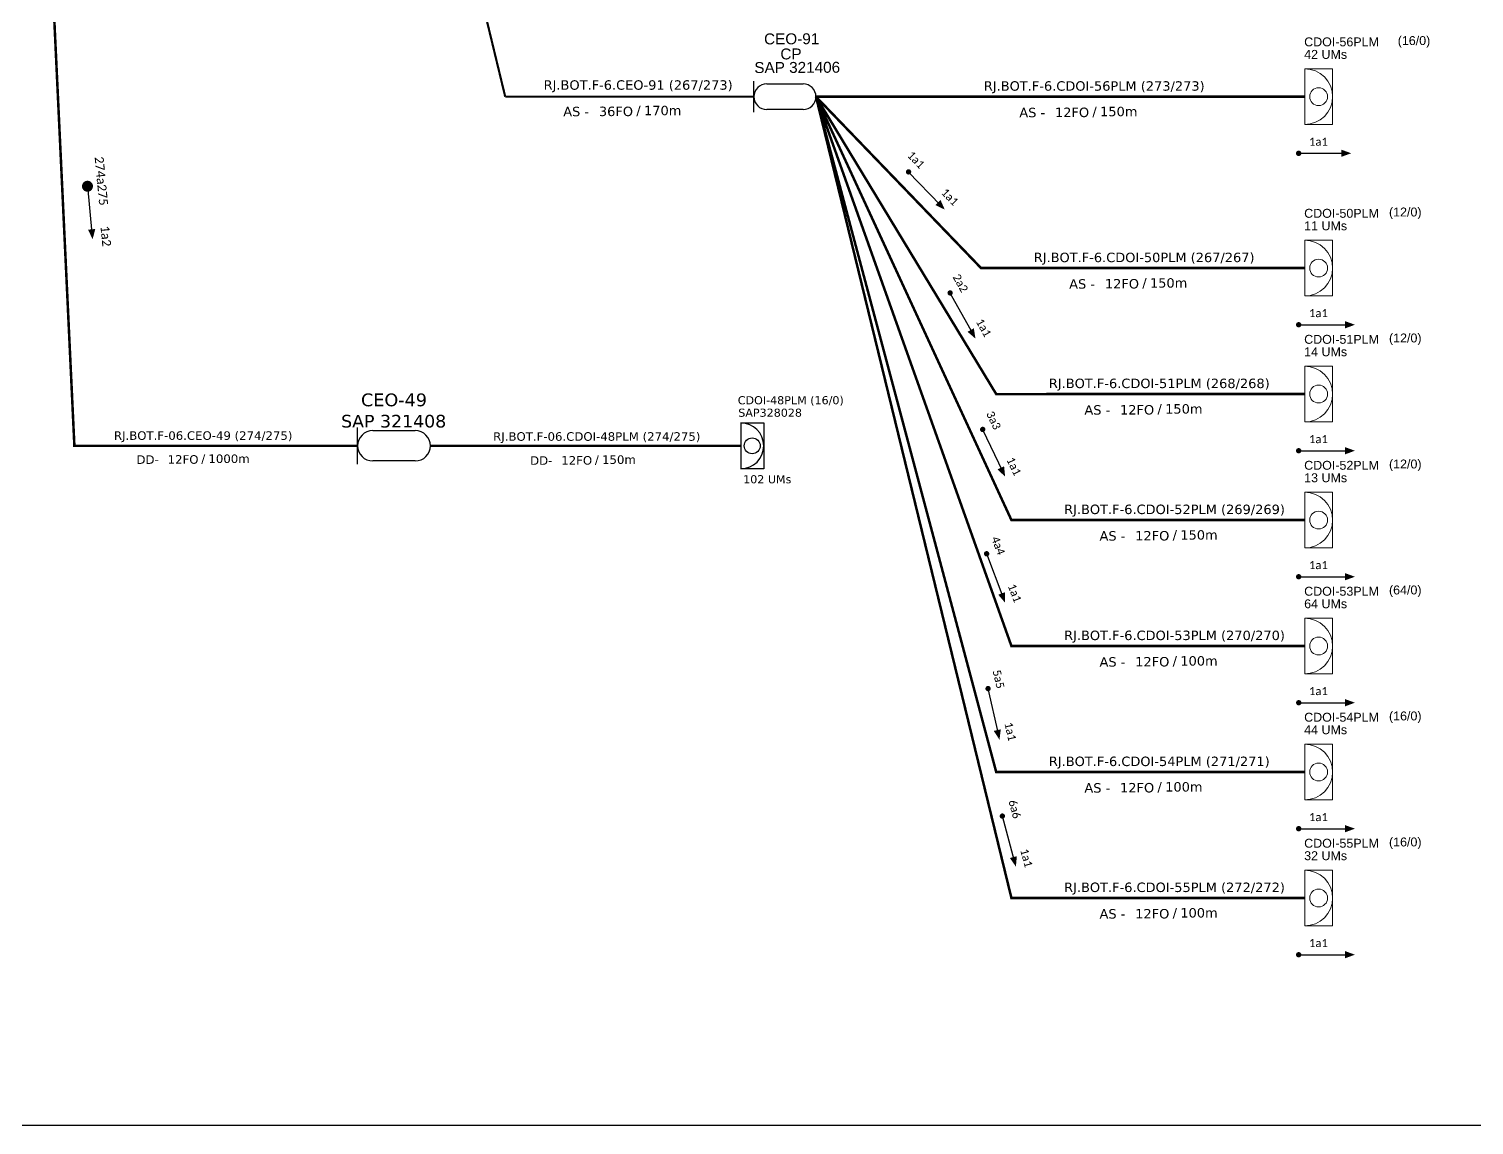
# Model space of a CAD drawing. Extents: x -95 to 749, y 705 to 1978.
# Drawn here: x 81.9 to 349.8, y 1383.5 to 1586.8 of the extents above; entities that cross this region are included whole.
import ezdxf
from ezdxf.enums import TextEntityAlignment as Align

# ---------------------------------------------------------------- set-up
doc = ezdxf.new("R2010")
doc.units = 0
for name, color, linetype, lineweight in [("20.0-LEGENDA DOS CDO'S", 1, 'Continuous', 0), ('20.1-CDO_INTERIOR', 1, 'Continuous', 0), ('40.1-ETIQUETAS', 1, 'Continuous', 20)]:
    doc.layers.add(name, color=color, linetype=linetype, lineweight=lineweight)
for name, color, linetype in [('20.4-CEOS', 1, 'Continuous'), ('20.5-CABO AÉREO', 1, 'Continuous'), ('20.5-CABO EM DUTO', 1, 'Continuous'), ('CAP a instalar', 1, 'Continuous'), ('CDOI', 1, 'Continuous'), ('SETA', 7, 'Continuous')]:
    doc.layers.add(name, color=color, linetype=linetype)
doc.styles.add('ARIAL', font='arial.ttf')
doc.styles.add('siredit', font='verdana.ttf')
doc.styles.get("Standard").update_dxf_attribs({"font": 'arial.ttf'})
doc.linetypes.add('FENCELINE1', pattern='A,0.25,-0.1,[133,ltypeshp.shx,S=0.1,R=0,X=-0.1,Y=0],-0.1,1', length=1.45)

# ---------------------------------------------------------------- blocks, each defined once
blk = doc.blocks.new('ETIQUETA_RS5F')
at = {"layer": '40.1-ETIQUETAS', "color": 0, "style": 'siredit'}
blk.add_text('/', height=1.5, dxfattribs=at).set_placement((1.58, -1.95), align=Align.MIDDLE_RIGHT)
for tag, p in [('ETIQUETA_R_PRIMARIA', (1.21, 4.1)), ('ETIQUETA_R_SECUNDARIA', (1.21, 2.1)), ('F_ATIVAS/F_MORTAS', (1.14, -4.24))]:
    blk.add_attdef(tag, text='', height=1.5, dxfattribs=at).set_placement(p, align=Align.MIDDLE_CENTER)
for tag, p in [('TIPO_CABO', (-6.58, -2.12)), ('CAP_CABO', (0.4, -2.09))]:
    blk.add_attdef(tag, text='', height=1.5, dxfattribs=at).set_placement(p, align=Align.MIDDLE_RIGHT)
blk.add_attdef('METROS', text='', height=1.5, dxfattribs=at).set_placement((2.14, -1.95), align=Align.MIDDLE_LEFT)
for tag, p in [('FUSÃO_1', (0.85, -8.39)), ('FUSÃO_2', (0.85, -10.6)), ('FUSÃO_3', (0.85, -12.93)), ('FUSÃO_4', (0.85, -15.14)), ('FUSÃO_5', (0.85, -17.16))]:
    blk.add_attdef(tag, text='', height=1.5, dxfattribs=at).set_placement(p, align=Align.CENTER)
blk = doc.blocks.new('CDOI_INT')
at = {"layer": '20.1-CDO_INTERIOR', "color": 0, "lineweight": 18}
blk.add_lwpolyline([(4.25, -4.25), (4.25, 4.25), (0, 4.25), (0, -4.25)], close=True, dxfattribs=at)
blk.add_circle((2.12, 0), 1.36, dxfattribs=at)
blk.add_arc((0, 0), 4.25, 270, 90, dxfattribs=at)
at = {"layer": "20.0-LEGENDA DOS CDO'S", "color": 0, "style": 'ARIAL'}
for tag, p in [('CDO_N', (-0.08, 10.38)), ('SPLITER_1', (21.18, 10.38)), ('SURVEY', (-0.08, 8.2)), ('SPLITER_2', (21.19, 8.68)), ('SAP', (-0.08, 6.23)), ('1:XX', (5.94, -2.22)), ('UMS', (5.94, -4.24))]:
    blk.add_attdef(tag, p, '', height=1.36, dxfattribs=at)
blk.add_attdef('FIBRAS_UTILIZADAS', text='', height=1.36, dxfattribs=at).set_placement((15.34, 10.38), align=Align.CENTER)

msp = doc.modelspace()

# ---------------------------------------------------------------- hatches: boundary and pattern name
for points in [[(317.77, 1563.73, 1), (316.77, 1563.73, 1)], [(245.38, 1560.03, 1), (244.52, 1560.54, 1)], [(253.01, 1537.49, 1), (252.31, 1538.2, 1)], [(317.77, 1531.94, 1), (316.77, 1531.94, 1)], [(259.02, 1512.15, 1), (258.37, 1512.91, 1)], [(317.77, 1508.58, 1), (316.77, 1508.58, 1)], [(259.72, 1489.07, 1), (259.13, 1489.88, 1)], [(317.77, 1485.21, 1), (316.77, 1485.21, 1)], [(260.03, 1464.1, 1), (259.35, 1464.83, 1)], [(317.78, 1461.85, 1), (316.78, 1461.85, 1)], [(262.59, 1440.39, 1), (262.09, 1441.26, 1)], [(317.77, 1438.49, 1), (316.77, 1438.49, 1)], [(317.77, 1415.12, 1), (316.77, 1415.12, 1)]]:
    msp.add_hatch(color=256).paths.add_polyline_path(points)

# ---------------------------------------------------------------- linework, layer by layer
msp.add_lwpolyline([(-94.74, 1383.52), (743.82, 1383.52), (743.82, 1977.52), (-94.74, 1977.52), (-94.74, 1383.52)])
at = {"color": 7, "const_width": 1.02}
msp.add_lwpolyline([(92.69, 1558.13, 1), (92.79, 1557.12, 1)], format="xyb", close=True, dxfattribs=at)
at = {"layer": '20.4-CEOS', "color": 7}
for p, q in [((218.68, 1576.62), (225.39, 1576.62)), ((225.39, 1571.83), (218.68, 1571.83)), ((145.62, 1512.3), (153.49, 1512.3)), ((153.49, 1506.69), (145.62, 1506.69))]:
    msp.add_line(p, q, dxfattribs=at)
for points in [[(216.29, 1571.34), (216.29, 1577.11)], [(142.81, 1506.11), (142.81, 1512.88)]]:
    msp.add_lwpolyline(points, dxfattribs=at)
for centre, radius, start, end in [((218.68, 1574.23), 2.39, 90, 270), ((225.39, 1574.23), 2.39, 270, 90), ((145.62, 1509.49), 2.81, 90, 270), ((153.49, 1509.49), 2.81, 270, 90)]:
    msp.add_arc(centre, radius, start, end, dxfattribs=at)
at = {"layer": '20.5-CABO AÉREO', "color": 7, "ltscale": 8, "const_width": 0.469}
for points in [[(80.88, 1709.6), (90.31, 1509.49), (142.81, 1509.49)], [(156.29, 1509.49), (213.85, 1509.49)]]:
    msp.add_lwpolyline(points, dxfattribs=at)
at = {"layer": '20.5-CABO EM DUTO', "color": 7, "ltscale": 8, "const_width": 0.4}
for points in [[(148.33, 1664.6), (170.18, 1574.23)], [(170.18, 1574.23), (216.29, 1574.23)]]:
    msp.add_lwpolyline(points, dxfattribs=at)
at = {"layer": 'CAP a instalar', "color": 8, "ltscale": 7, "const_width": 0.467}
for points in [[(318.39, 1574.24), (227.79, 1574.23), (227.79, 1574.23)], [(318.39, 1519.09), (261.2, 1519.08), (227.79, 1574.23)], [(318.39, 1495.72), (264.02, 1495.72), (227.79, 1574.23)], [(318.39, 1472.36), (264.02, 1472.36), (227.79, 1574.23)], [(318.39, 1449), (261.2, 1448.99), (227.79, 1574.23)], [(318.39, 1425.63), (264.02, 1425.63), (227.79, 1574.23)]]:
    msp.add_lwpolyline(points, dxfattribs=at)
at = {"layer": 'CAP a instalar', "color": 7, "ltscale": 7, "const_width": 0.467}
msp.add_lwpolyline([(318.39, 1542.45), (258.39, 1542.45), (227.79, 1574.23)], dxfattribs=at)
at = {"layer": 'CDOI', "color": 7}
for p, q in [((213.85, 1513.74), (218.1, 1513.74)), ((218.1, 1513.74), (218.1, 1505.24)), ((218.1, 1505.24), (213.85, 1505.24))]:
    msp.add_line(p, q, dxfattribs=at)
msp.add_lwpolyline([(213.85, 1513.74), (213.85, 1505.24)], dxfattribs=at)
msp.add_circle((215.97, 1509.49), 1.47, dxfattribs=at)
msp.add_arc((213.85, 1509.49), 4.25, 270.0276, 90.0276, dxfattribs=at)
at = {"layer": 'SETA'}
for points in [[(317.27, 1563.73), (325.87, 1563.73)], [(244.89, 1560.28), (250.87, 1554.1)], [(252.61, 1537.85), (256.8, 1530.35)], [(317.27, 1531.94), (325.87, 1531.94)], [(258.64, 1512.54), (262.35, 1504.78)], [(317.27, 1508.58), (325.87, 1508.58)], [(259.37, 1489.49), (262.43, 1481.46)], [(317.27, 1485.21), (325.87, 1485.21)], [(259.63, 1464.47), (261.54, 1456.09)], [(317.28, 1461.85), (325.87, 1461.85)], [(262.29, 1440.85), (264.54, 1432.55)], [(317.27, 1438.49), (325.87, 1438.49)], [(317.27, 1415.12), (325.87, 1415.12)]]:
    msp.add_lwpolyline(points, dxfattribs=at)
at = {"layer": 'SETA', "color": 7}
msp.add_lwpolyline([(92.74, 1557.63), (93.56, 1548.94)], dxfattribs=at)
at = {"layer": 'SETA'}
for points in [[(325.18, 1564.41), (327.01, 1563.74), (325.18, 1563.08)], [(250.88, 1555.07), (251.67, 1553.29), (249.92, 1554.14)], [(325.87, 1532.61), (327.7, 1531.94), (325.87, 1531.27)], [(257.05, 1531.28), (257.36, 1529.36), (255.89, 1530.63)], [(325.87, 1509.24), (327.7, 1508.58), (325.87, 1507.91)], [(262.66, 1505.7), (262.85, 1503.76), (261.46, 1505.12)], [(325.87, 1485.88), (327.7, 1485.21), (325.87, 1484.55)], [(262.82, 1482.34), (262.85, 1480.39), (261.58, 1481.87)], [(325.87, 1462.52), (327.7, 1461.85), (325.87, 1461.18)], [(262.05, 1456.92), (261.81, 1454.98), (260.75, 1456.62)], [(325.87, 1439.15), (327.7, 1438.49), (325.87, 1437.82)], [(265.02, 1433.39), (264.85, 1431.45), (263.73, 1433.05)], [(325.87, 1415.79), (327.7, 1415.12), (325.87, 1414.46)]]:
    msp.add_solid(points, dxfattribs=at)
at = {"layer": 'SETA', "color": 7}
msp.add_solid([(94.18, 1549.7), (93.69, 1547.79), (92.84, 1549.57)], dxfattribs=at)

# ---------------------------------------------------------------- block references
at = {"layer": '40.1-ETIQUETAS', "color": 7}
ref = msp.add_blockref('ETIQUETA_RS5F', (112.9, 1509.17), dxfattribs=dict(at, xscale=1.055257979856833, yscale=1.055257979856833, zscale=1.055257979856833))
ref.add_attrib('ETIQUETA_R_SECUNDARIA', 'RJ.BOT.F-06.CEO-49 (274/275)', dxfattribs={"color": 0, "height": 1.5829, "style": 'siredit'}).set_placement((114.18, 1511.39), align=Align.MIDDLE_CENTER)
ref.add_attrib('TIPO_CABO', 'DD-', dxfattribs={"color": 0, "height": 1.583, "style": 'siredit'}).set_placement((105.95, 1506.93), align=Align.MIDDLE_RIGHT)
ref.add_attrib('CAP_CABO', '12FO', dxfattribs={"color": 0, "height": 1.583, "style": 'siredit'}).set_placement((113.32, 1506.96), align=Align.MIDDLE_RIGHT)
ref.add_attrib('METROS', '1000m', dxfattribs={"color": 0, "height": 1.583, "style": 'siredit'}).set_placement((115.16, 1507.1), align=Align.MIDDLE_LEFT)
ref = msp.add_blockref('ETIQUETA_RS5F', (185.87, 1509), dxfattribs=dict(at, xscale=1.055257979856833, yscale=1.055257979856833, zscale=1.055257979856833))
ref.add_attrib('ETIQUETA_R_SECUNDARIA', 'RJ.BOT.F-06.CDOI-48PLM (274/275)', dxfattribs={"color": 0, "height": 1.5829, "style": 'siredit'}).set_placement((187.15, 1511.22), align=Align.MIDDLE_CENTER)
ref.add_attrib('TIPO_CABO', 'DD-', dxfattribs={"color": 0, "height": 1.583, "style": 'siredit'}).set_placement((178.92, 1506.76), align=Align.MIDDLE_RIGHT)
ref.add_attrib('CAP_CABO', '12FO', dxfattribs={"color": 0, "height": 1.583, "style": 'siredit'}).set_placement((186.29, 1506.79), align=Align.MIDDLE_RIGHT)
ref.add_attrib('METROS', '150m', dxfattribs={"color": 0, "height": 1.583, "style": 'siredit'}).set_placement((188.13, 1506.93), align=Align.MIDDLE_LEFT)
at = {"layer": 'CAP a instalar', "color": 8, "ltscale": 7}
ref = msp.add_blockref('CDOI_INT', (318.39, 1574.24), dxfattribs=dict(at, xscale=1.21541625498503, yscale=1.21541625498503, zscale=1.21541625498503))
ref.add_attrib('CDO_N', 'CDOI-56PLM', (318.29, 1583.57), dxfattribs={"layer": "20.0-LEGENDA DOS CDO'S", "color": 0, "height": 1.653, "style": 'ARIAL'})
ref.add_attrib('FIBRAS_UTILIZADAS', '(16/0)', dxfattribs={"layer": "20.0-LEGENDA DOS CDO'S", "color": 0, "height": 1.653, "style": 'ARIAL'}).set_placement((338.65, 1583.81), align=Align.CENTER)
ref.add_attrib('SURVEY', '42 UMs', (318.29, 1581.25), dxfattribs={"layer": "20.0-LEGENDA DOS CDO'S", "color": 0, "height": 1.653, "style": 'ARIAL'})
at = {"layer": 'CAP a instalar', "color": 7, "linetype": 'FENCELINE1', "ltscale": 7}
ref = msp.add_blockref('ETIQUETA_RS5F', (193.44, 1573.95), dxfattribs=dict(at, xscale=1.166399984998861, yscale=1.166399984998861, zscale=1.166399984998861))
ref.add_attrib('ETIQUETA_R_SECUNDARIA', 'RJ.BOT.F-6.CEO-91 (267/273)', dxfattribs={"layer": '40.1-ETIQUETAS', "color": 0, "height": 1.7496, "style": 'siredit'}).set_placement((194.82, 1576.4), align=Align.MIDDLE_CENTER)
ref.add_attrib('TIPO_CABO', 'AS -', dxfattribs={"layer": '40.1-ETIQUETAS', "color": 0, "height": 1.75, "style": 'siredit'}).set_placement((185.73, 1571.48), align=Align.MIDDLE_RIGHT)
ref.add_attrib('CAP_CABO', '36FO', dxfattribs={"layer": '40.1-ETIQUETAS', "color": 0, "height": 1.75, "style": 'siredit'}).set_placement((193.87, 1571.51), align=Align.MIDDLE_RIGHT)
ref.add_attrib('METROS', '170m', dxfattribs={"layer": '40.1-ETIQUETAS', "color": 0, "height": 1.75, "style": 'siredit'}).set_placement((195.91, 1571.67), align=Align.MIDDLE_LEFT)
at = {"layer": 'CAP a instalar', "color": 8, "ltscale": 7}
ref = msp.add_blockref('ETIQUETA_RS5F', (277.99, 1573.77), dxfattribs=dict(at, xscale=1.166399955749512, yscale=1.166399955749512, zscale=1.166399984999999))
ref.add_attrib('ETIQUETA_R_SECUNDARIA', 'RJ.BOT.F-6.CDOI-56PLM (273/273)', dxfattribs={"layer": '40.1-ETIQUETAS', "color": 0, "height": 1.7496, "style": 'siredit'}).set_placement((279.37, 1576.22), align=Align.MIDDLE_CENTER)
ref.add_attrib('TIPO_CABO', 'AS -', dxfattribs={"layer": '40.1-ETIQUETAS', "color": 0, "height": 1.75, "style": 'siredit'}).set_placement((270.28, 1571.3), align=Align.MIDDLE_RIGHT)
ref.add_attrib('CAP_CABO', '12FO', dxfattribs={"layer": '40.1-ETIQUETAS', "color": 0, "height": 1.75, "style": 'siredit'}).set_placement((278.42, 1571.33), align=Align.MIDDLE_RIGHT)
ref.add_attrib('METROS', '150m', dxfattribs={"layer": '40.1-ETIQUETAS', "color": 0, "height": 1.75, "style": 'siredit'}).set_placement((280.46, 1571.49), align=Align.MIDDLE_LEFT)
at = {"layer": 'CAP a instalar', "color": 7, "ltscale": 7}
ref = msp.add_blockref('CDOI_INT', (318.39, 1542.45), dxfattribs=dict(at, xscale=1.21541625498503, yscale=1.21541625498503, zscale=1.21541625498503))
ref.add_attrib('CDO_N', 'CDOI-50PLM', (318.29, 1551.78), dxfattribs={"layer": "20.0-LEGENDA DOS CDO'S", "color": 0, "height": 1.653, "style": 'ARIAL'})
ref.add_attrib('FIBRAS_UTILIZADAS', '(12/0)', dxfattribs={"layer": "20.0-LEGENDA DOS CDO'S", "color": 0, "height": 1.653, "style": 'ARIAL'}).set_placement((337.03, 1552.02), align=Align.CENTER)
ref.add_attrib('SURVEY', '11 UMs', (318.29, 1549.46), dxfattribs={"layer": "20.0-LEGENDA DOS CDO'S", "color": 0, "height": 1.653, "style": 'ARIAL'})
ref = msp.add_blockref('ETIQUETA_RS5F', (287.24, 1541.98), dxfattribs=dict(at, xscale=1.166399955749512, yscale=1.166399955749512, zscale=1.166399984999999))
ref.add_attrib('ETIQUETA_R_SECUNDARIA', 'RJ.BOT.F-6.CDOI-50PLM (267/267)', dxfattribs={"layer": '40.1-ETIQUETAS', "color": 0, "height": 1.7496, "style": 'siredit'}).set_placement((288.62, 1544.43), align=Align.MIDDLE_CENTER)
ref.add_attrib('TIPO_CABO', 'AS -', dxfattribs={"layer": '40.1-ETIQUETAS', "color": 0, "height": 1.75, "style": 'siredit'}).set_placement((279.52, 1539.51), align=Align.MIDDLE_RIGHT)
ref.add_attrib('CAP_CABO', '12FO', dxfattribs={"layer": '40.1-ETIQUETAS', "color": 0, "height": 1.75, "style": 'siredit'}).set_placement((287.67, 1539.54), align=Align.MIDDLE_RIGHT)
ref.add_attrib('METROS', '150m', dxfattribs={"layer": '40.1-ETIQUETAS', "color": 0, "height": 1.75, "style": 'siredit'}).set_placement((289.7, 1539.7), align=Align.MIDDLE_LEFT)
at = {"layer": 'CAP a instalar', "color": 8, "ltscale": 7}
ref = msp.add_blockref('CDOI_INT', (318.39, 1519.09), dxfattribs=dict(at, xscale=1.21541625498503, yscale=1.21541625498503, zscale=1.21541625498503))
ref.add_attrib('CDO_N', 'CDOI-51PLM', (318.29, 1528.41), dxfattribs={"layer": "20.0-LEGENDA DOS CDO'S", "color": 0, "height": 1.653, "style": 'ARIAL'})
ref.add_attrib('FIBRAS_UTILIZADAS', '(12/0)', dxfattribs={"layer": "20.0-LEGENDA DOS CDO'S", "color": 0, "height": 1.653, "style": 'ARIAL'}).set_placement((337.03, 1528.66), align=Align.CENTER)
ref.add_attrib('SURVEY', '14 UMs', (318.29, 1526.1), dxfattribs={"layer": "20.0-LEGENDA DOS CDO'S", "color": 0, "height": 1.653, "style": 'ARIAL'})
ref = msp.add_blockref('ETIQUETA_RS5F', (290.05, 1518.62), dxfattribs=dict(at, xscale=1.166399955749512, yscale=1.166399955749512, zscale=1.166399984999999))
ref.add_attrib('ETIQUETA_R_SECUNDARIA', 'RJ.BOT.F-6.CDOI-51PLM (268/268)', dxfattribs={"layer": '40.1-ETIQUETAS', "color": 0, "height": 1.7496, "style": 'siredit'}).set_placement((291.43, 1521.07), align=Align.MIDDLE_CENTER)
ref.add_attrib('TIPO_CABO', 'AS -', dxfattribs={"layer": '40.1-ETIQUETAS', "color": 0, "height": 1.75, "style": 'siredit'}).set_placement((282.34, 1516.15), align=Align.MIDDLE_RIGHT)
ref.add_attrib('CAP_CABO', '12FO', dxfattribs={"layer": '40.1-ETIQUETAS', "color": 0, "height": 1.75, "style": 'siredit'}).set_placement((290.48, 1516.17), align=Align.MIDDLE_RIGHT)
ref.add_attrib('METROS', '150m', dxfattribs={"layer": '40.1-ETIQUETAS', "color": 0, "height": 1.75, "style": 'siredit'}).set_placement((292.52, 1516.34), align=Align.MIDDLE_LEFT)
ref = msp.add_blockref('CDOI_INT', (318.39, 1495.72), dxfattribs=dict(at, xscale=1.21541625498503, yscale=1.21541625498503, zscale=1.21541625498503))
ref.add_attrib('CDO_N', 'CDOI-52PLM', (318.29, 1505.05), dxfattribs={"layer": "20.0-LEGENDA DOS CDO'S", "color": 0, "height": 1.653, "style": 'ARIAL'})
ref.add_attrib('FIBRAS_UTILIZADAS', '(12/0)', dxfattribs={"layer": "20.0-LEGENDA DOS CDO'S", "color": 0, "height": 1.653, "style": 'ARIAL'}).set_placement((337.03, 1505.29), align=Align.CENTER)
ref.add_attrib('SURVEY', '13 UMs', (318.29, 1502.74), dxfattribs={"layer": "20.0-LEGENDA DOS CDO'S", "color": 0, "height": 1.653, "style": 'ARIAL'})
ref = msp.add_blockref('ETIQUETA_RS5F', (292.87, 1495.25), dxfattribs=dict(at, xscale=1.166399955749512, yscale=1.166399955749512, zscale=1.166399984999999))
ref.add_attrib('ETIQUETA_R_SECUNDARIA', 'RJ.BOT.F-6.CDOI-52PLM (269/269)', dxfattribs={"layer": '40.1-ETIQUETAS', "color": 0, "height": 1.7496, "style": 'siredit'}).set_placement((294.25, 1497.71), align=Align.MIDDLE_CENTER)
ref.add_attrib('TIPO_CABO', 'AS -', dxfattribs={"layer": '40.1-ETIQUETAS', "color": 0, "height": 1.75, "style": 'siredit'}).set_placement((285.15, 1492.79), align=Align.MIDDLE_RIGHT)
ref.add_attrib('CAP_CABO', '12FO', dxfattribs={"layer": '40.1-ETIQUETAS', "color": 0, "height": 1.75, "style": 'siredit'}).set_placement((293.29, 1492.81), align=Align.MIDDLE_RIGHT)
ref.add_attrib('METROS', '150m', dxfattribs={"layer": '40.1-ETIQUETAS', "color": 0, "height": 1.75, "style": 'siredit'}).set_placement((295.33, 1492.97), align=Align.MIDDLE_LEFT)
ref = msp.add_blockref('CDOI_INT', (318.39, 1472.36), dxfattribs=dict(at, xscale=1.21541625498503, yscale=1.21541625498503, zscale=1.21541625498503))
ref.add_attrib('CDO_N', 'CDOI-53PLM', (318.29, 1481.69), dxfattribs={"layer": "20.0-LEGENDA DOS CDO'S", "color": 0, "height": 1.653, "style": 'ARIAL'})
ref.add_attrib('FIBRAS_UTILIZADAS', '(64/0)', dxfattribs={"layer": "20.0-LEGENDA DOS CDO'S", "color": 0, "height": 1.653, "style": 'ARIAL'}).set_placement((337.03, 1481.93), align=Align.CENTER)
ref.add_attrib('SURVEY', '64 UMs', (318.29, 1479.37), dxfattribs={"layer": "20.0-LEGENDA DOS CDO'S", "color": 0, "height": 1.653, "style": 'ARIAL'})
ref = msp.add_blockref('ETIQUETA_RS5F', (292.87, 1471.89), dxfattribs=dict(at, xscale=1.166399955749512, yscale=1.166399955749512, zscale=1.166399984999999))
ref.add_attrib('ETIQUETA_R_SECUNDARIA', 'RJ.BOT.F-6.CDOI-53PLM (270/270)', dxfattribs={"layer": '40.1-ETIQUETAS', "color": 0, "height": 1.7496, "style": 'siredit'}).set_placement((294.25, 1474.34), align=Align.MIDDLE_CENTER)
ref.add_attrib('TIPO_CABO', 'AS -', dxfattribs={"layer": '40.1-ETIQUETAS', "color": 0, "height": 1.75, "style": 'siredit'}).set_placement((285.15, 1469.42), align=Align.MIDDLE_RIGHT)
ref.add_attrib('CAP_CABO', '12FO', dxfattribs={"layer": '40.1-ETIQUETAS', "color": 0, "height": 1.75, "style": 'siredit'}).set_placement((293.29, 1469.45), align=Align.MIDDLE_RIGHT)
ref.add_attrib('METROS', '100m', dxfattribs={"layer": '40.1-ETIQUETAS', "color": 0, "height": 1.75, "style": 'siredit'}).set_placement((295.33, 1469.61), align=Align.MIDDLE_LEFT)
ref = msp.add_blockref('CDOI_INT', (318.39, 1449), dxfattribs=dict(at, xscale=1.21541625498503, yscale=1.21541625498503, zscale=1.21541625498503))
ref.add_attrib('CDO_N', 'CDOI-54PLM', (318.29, 1458.33), dxfattribs={"layer": "20.0-LEGENDA DOS CDO'S", "color": 0, "height": 1.653, "style": 'ARIAL'})
ref.add_attrib('FIBRAS_UTILIZADAS', '(16/0)', dxfattribs={"layer": "20.0-LEGENDA DOS CDO'S", "color": 0, "height": 1.653, "style": 'ARIAL'}).set_placement((337.03, 1458.57), align=Align.CENTER)
ref.add_attrib('SURVEY', '44 UMs', (318.29, 1456.01), dxfattribs={"layer": "20.0-LEGENDA DOS CDO'S", "color": 0, "height": 1.653, "style": 'ARIAL'})
ref = msp.add_blockref('ETIQUETA_RS5F', (290.05, 1448.53), dxfattribs=dict(at, xscale=1.166399955749512, yscale=1.166399955749512, zscale=1.166399984999999))
ref.add_attrib('ETIQUETA_R_SECUNDARIA', 'RJ.BOT.F-6.CDOI-54PLM (271/271)', dxfattribs={"layer": '40.1-ETIQUETAS', "color": 0, "height": 1.7496, "style": 'siredit'}).set_placement((291.43, 1450.98), align=Align.MIDDLE_CENTER)
ref.add_attrib('TIPO_CABO', 'AS -', dxfattribs={"layer": '40.1-ETIQUETAS', "color": 0, "height": 1.75, "style": 'siredit'}).set_placement((282.34, 1446.06), align=Align.MIDDLE_RIGHT)
ref.add_attrib('CAP_CABO', '12FO', dxfattribs={"layer": '40.1-ETIQUETAS', "color": 0, "height": 1.75, "style": 'siredit'}).set_placement((290.48, 1446.09), align=Align.MIDDLE_RIGHT)
ref.add_attrib('METROS', '100m', dxfattribs={"layer": '40.1-ETIQUETAS', "color": 0, "height": 1.75, "style": 'siredit'}).set_placement((292.52, 1446.25), align=Align.MIDDLE_LEFT)
ref = msp.add_blockref('CDOI_INT', (318.39, 1425.63), dxfattribs=dict(at, xscale=1.21541625498503, yscale=1.21541625498503, zscale=1.21541625498503))
ref.add_attrib('CDO_N', 'CDOI-55PLM', (318.29, 1434.96), dxfattribs={"layer": "20.0-LEGENDA DOS CDO'S", "color": 0, "height": 1.653, "style": 'ARIAL'})
ref.add_attrib('FIBRAS_UTILIZADAS', '(16/0)', dxfattribs={"layer": "20.0-LEGENDA DOS CDO'S", "color": 0, "height": 1.653, "style": 'ARIAL'}).set_placement((337.03, 1435.2), align=Align.CENTER)
ref.add_attrib('SURVEY', '32 UMs', (318.29, 1432.65), dxfattribs={"layer": "20.0-LEGENDA DOS CDO'S", "color": 0, "height": 1.653, "style": 'ARIAL'})
ref = msp.add_blockref('ETIQUETA_RS5F', (292.87, 1425.16), dxfattribs=dict(at, xscale=1.166399955749512, yscale=1.166399955749512, zscale=1.166399984999999))
ref.add_attrib('ETIQUETA_R_SECUNDARIA', 'RJ.BOT.F-6.CDOI-55PLM (272/272)', dxfattribs={"layer": '40.1-ETIQUETAS', "color": 0, "height": 1.7496, "style": 'siredit'}).set_placement((294.25, 1427.62), align=Align.MIDDLE_CENTER)
ref.add_attrib('TIPO_CABO', 'AS -', dxfattribs={"layer": '40.1-ETIQUETAS', "color": 0, "height": 1.75, "style": 'siredit'}).set_placement((285.15, 1422.7), align=Align.MIDDLE_RIGHT)
ref.add_attrib('CAP_CABO', '12FO', dxfattribs={"layer": '40.1-ETIQUETAS', "color": 0, "height": 1.75, "style": 'siredit'}).set_placement((293.29, 1422.72), align=Align.MIDDLE_RIGHT)
ref.add_attrib('METROS', '100m', dxfattribs={"layer": '40.1-ETIQUETAS', "color": 0, "height": 1.75, "style": 'siredit'}).set_placement((295.33, 1422.89), align=Align.MIDDLE_LEFT)

# ---------------------------------------------------------------- texts
at = {"color": 1, "char_height": 1.5, "width": 25.3588, "attachment_point": 5}
for insert in [(320.93, 1565.88), (320.93, 1534.09), (320.93, 1510.73), (320.93, 1487.37), (320.93, 1464), (320.93, 1440.64), (320.93, 1417.28)]:
    msp.add_mtext('{\\fCalibri|b0|i0|c0|p34;\\C7;1a1}', dxfattribs=dict(at, insert=insert))
for s, insert, rotation in [('{\\fCalibri|b0|i0|c0|p34;\\C7;1a1}', (246.33, 1562.52), 314.039), ('{\\fCalibri|b0|i0|c0|p34;\\C7;1a1}', (252.61, 1555.63), 314.039), ('{\\fCalibri|b0|i0|c0|p34;\\C7;2a2}', (254.57, 1539.65), 299.1632), ('{\\fCalibri|b0|i0|c0|p34;\\C7;1a1}', (258.87, 1531.38), 299.1632), ('{\\fCalibri|b0|i0|c0|p34;\\C7;3a3}', (260.72, 1514.21), 295.5389), ('{\\fCalibri|b0|i0|c0|p34;\\C7;1a1}', (264.48, 1505.68), 295.5389), ('{\\fCalibri|b0|i0|c0|p34;\\C7;4a4}', (261.57, 1490.98), 290.8723), ('{\\fCalibri|b0|i0|c0|p34;\\C7;1a1}', (264.63, 1482.18), 290.8723), ('{\\fCalibri|b0|i0|c0|p34;\\C7;5a5}', (261.64, 1466.22), 282.8405), ('{\\fCalibri|b0|i0|c0|p34;\\C7;1a1}', (263.82, 1456.5), 282.8405), ('{\\fCalibri|b0|i0|c0|p34;\\C7;6a6}', (264.63, 1442.11), 285.204), ('{\\fCalibri|b0|i0|c0|p34;\\C7;1a1}', (266.8, 1433.05), 285.204)]:
    msp.add_mtext(s, dxfattribs=dict(at, insert=insert, rotation=rotation))
at = {"layer": '20.4-CEOS', "color": 7, "style": 'ARIAL'}
for s, p in [('CEO-91', (218.17, 1583.93)), ('SAP 321406', (216.36, 1578.62)), ('CP', (221.19, 1581.14))]:
    msp.add_text(s, height=2.028, rotation=0.2265, dxfattribs=at).set_placement(p)
at = {"layer": '20.4-CEOS', "color": 7, "style": 'siredit'}
for s, height, p in [('CEO-49', 2.377, (149.56, 1518.01)), ('SAP 321408', 2.345, (149.5, 1514.06))]:
    msp.add_text(s, height=height, dxfattribs=at).set_placement(p, align=Align.MIDDLE_CENTER)
at = {"layer": '40.1-ETIQUETAS', "color": 7, "char_height": 1.6576, "width": 28.3157, "attachment_point": 5, "rotation": 275.464, "style": 'ARIAL'}
for s, insert in [('{\\fCalibri|b0|i0|c0|p34;274a275}', (95.31, 1558.59)), ('\\fCalibri|b0|i0|c0|p34;1a2', (96.14, 1548.37))]:
    msp.add_mtext(s, dxfattribs=dict(at, insert=insert))
at = {"layer": 'CDOI', "color": 7, "linetype": 'Continuous', "style": 'siredit'}
for s, p in [('CDOI-48PLM (16/0)', (213.29, 1517.94)), ('SAP328028', (213.38, 1515.63)), ('102 UMs', (214.29, 1503.29))]:
    msp.add_text(s, height=1.5, rotation=0.0276, dxfattribs=at).set_placement(p, align=Align.MIDDLE_LEFT)

doc.saveas('drawing.dxf')
